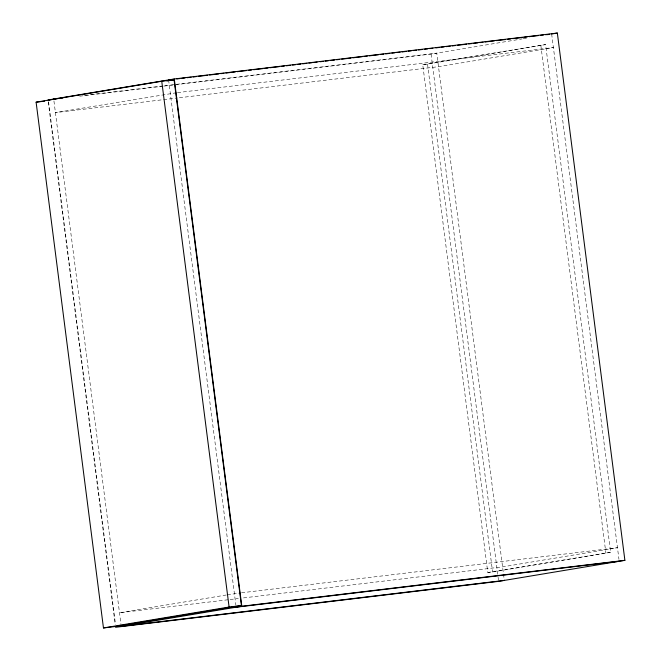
<?xml version="1.0" encoding="UTF-8"?>
<svg xmlns="http://www.w3.org/2000/svg" width="661" height="661" viewBox="0 0 661 661"><rect width="100%" height="100%" fill="white"/><g stroke="black" fill="none" stroke-linecap="round" stroke-linejoin="round"><path stroke-width="0.5" stroke-dasharray="3.31 2.48" d="M163.746 86.12L431.079 54.078L522.173 38.908M523.19 38.735L527.263 38.057M422.759 64.819L545.606 44.593L610.64 552.29L492.585 571.947L487.793 572.525L422.759 64.819L545.606 44.593M226.269 594.999L119.501 612.772L229.094 599.634M227.285 594.826L240.546 592.909M487.793 572.525L610.64 552.29M84.418 95.366L436.764 53.128L504.31 580.416M79.758 96.192L162.722 86.244M176.479 92.738L55.425 112.61L177.313 97.993M177.503 92.614L553.406 47.551L438.499 66.687L178.338 97.878M241.571 592.785L617.473 547.721L502.567 566.857L242.413 598.04M230.119 599.51L238.315 598.535M551.662 34L618.96 559.346M540.814 45.163L605.856 552.869M431.079 54.078L497.973 576.235M498.097 577.26L498.493 580.333M427.543 64.249L492.585 571.947M168.596 79.915L235.894 605.261M53.938 100.984L121.112 625.364M48.55 101.72L115.51 624.43M48.27 102.042L115.163 624.207"/><path stroke-width="0.99" d="M624.893 560.338L241.819 606.253L115.551 627.281L498.625 581.358L624.893 560.338L557.347 33.05L174.273 78.973L48.005 99.993L55.177 99.133M36.107 102.174L161.747 81.253L174.058 79.774L241.414 605.559L115.774 626.471L103.463 627.95L36.107 102.174L44.634 101.15M166.96 80.956L174.058 79.774M547.597 34.669L549.63 34.331L545.523 34.736M551.662 34L557.347 33.05M103.463 627.95L229.094 607.029L241.414 605.559M168.596 79.915L173.711 79.303M176.784 78.932L179.858 78.568M181.907 78.32L184.981 77.957M187.03 77.709L191.128 77.213M193.177 76.973L196.251 76.602M198.3 76.354L207.513 75.255M209.562 75.007L218.783 73.9M220.832 73.652L223.905 73.288M225.955 73.041L235.167 71.933M237.216 71.694L246.437 70.587M248.486 70.339L251.56 69.975M253.609 69.727L262.822 68.62M264.871 68.372L267.945 68.009M269.994 67.761L279.215 66.654M281.264 66.414L284.337 66.042M286.387 65.794L290.476 65.307M292.526 65.059L295.599 64.695M297.648 64.448L300.722 64.076M302.771 63.836L306.869 63.34M308.918 63.092L311.992 62.729M314.041 62.481L317.106 62.117M320.18 61.746L323.254 61.374M325.303 61.134L328.377 60.762M330.426 60.515L334.524 60.027M336.573 59.779L339.647 59.416M341.696 59.168L350.908 58.061M352.957 57.813L362.178 56.714M364.228 56.466L367.301 56.094M369.35 55.854L378.563 54.747M380.612 54.499L383.686 54.136M385.735 53.888L389.833 53.392M391.882 53.153L394.956 52.781M397.005 52.533L400.079 52.169M402.128 51.922L406.218 51.434M408.267 51.186L411.34 50.814M413.389 50.575L416.463 50.203M418.512 49.955L422.61 49.468M424.659 49.22L427.733 48.856M429.782 48.608L432.848 48.236M435.921 47.873L438.995 47.501M441.044 47.253L444.118 46.89M446.167 46.642L450.265 46.154M452.314 45.906L455.388 45.535M457.437 45.295L466.649 44.188M468.699 43.94L471.772 43.576M473.821 43.329L477.92 42.833M479.969 42.593L483.042 42.221M485.091 41.974L494.304 40.875M496.353 40.627L505.574 39.52M507.623 39.28L510.697 38.908M512.746 38.66L521.959 37.553M524.008 37.313L527.081 36.942M529.13 36.694L538.351 35.595M540.401 35.347L543.474 34.975M53.69 99.051L58.812 98.439M60.862 98.192L62.911 97.944M236.142 607.203L619.208 561.28M121.236 626.331L504.31 580.416M174.273 78.973L241.819 606.253M161.747 81.253L229.094 607.029"/></g></svg>
